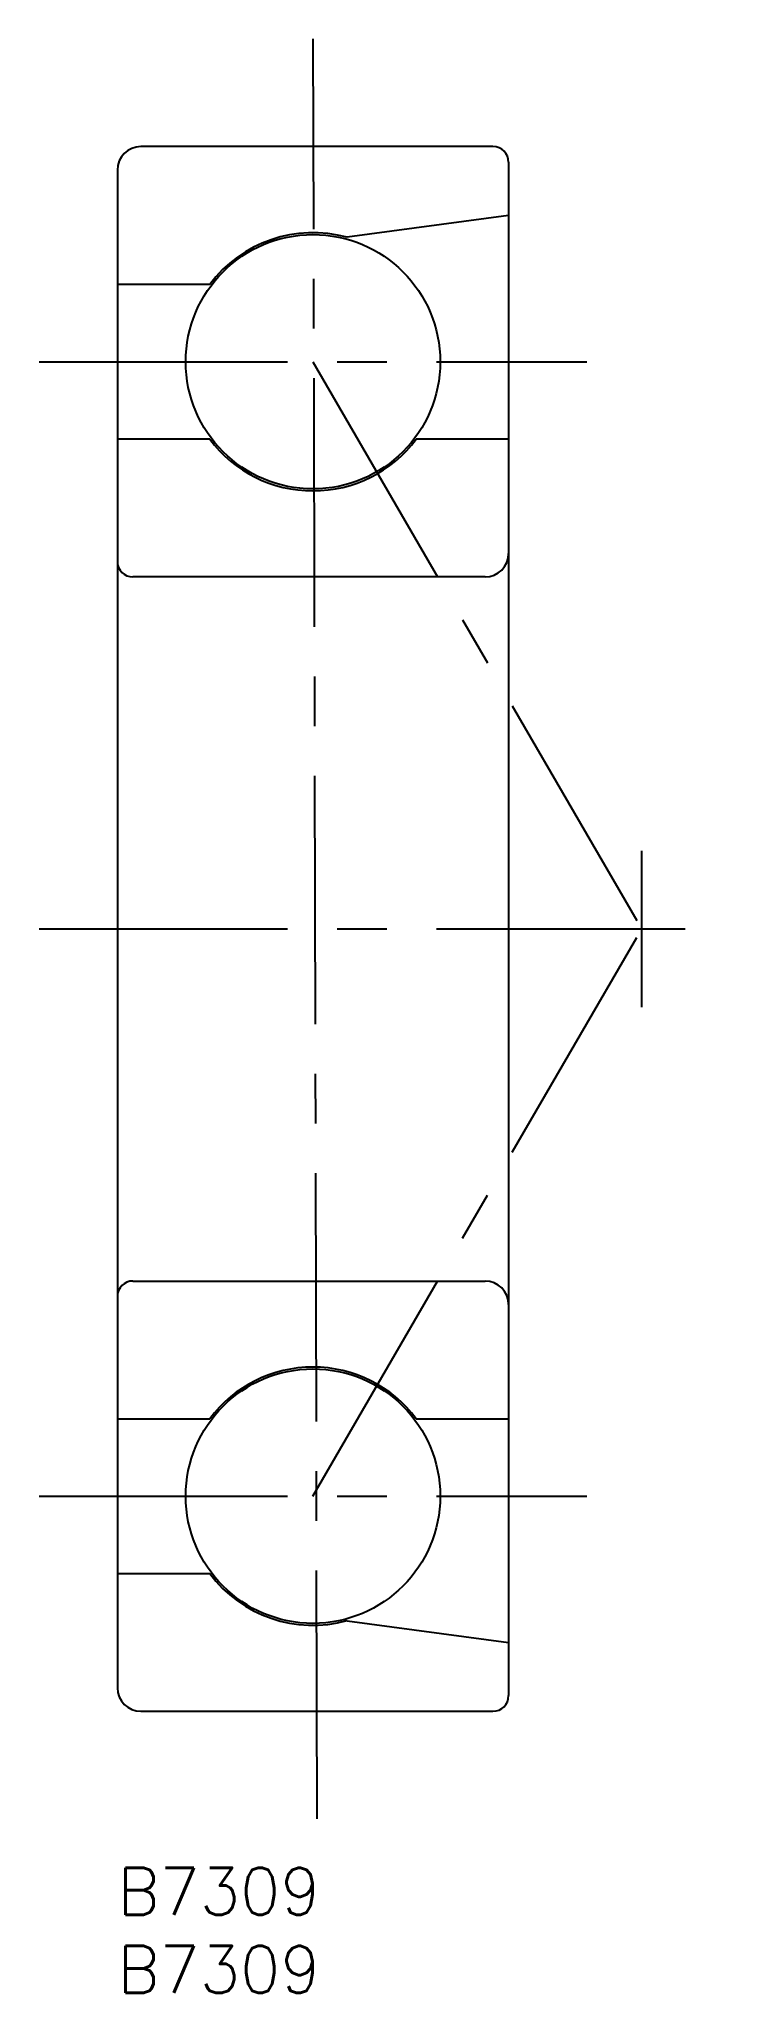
# Model space of a CAD drawing. Extents: x -5 to 38, y -8 to 117.
import ezdxf

# ---------------------------------------------------------------- set-up
doc = ezdxf.new("R2010")
doc.units = 0
doc.header["$LTSCALE"] = 0.5
doc.linetypes.add('CENTER', pattern=[50.8, 31.75, -6.35, 6.35, -6.35])
for name, color, linetype in [('MSM_CENTER', 1, 'CENTER'), ('MSM_CONTINUOUS', 7, 'CONTINUOUS'), ('MSM_PART_NUMBER', 7, 'CONTINUOUS')]:
    doc.layers.add(name, color=color, linetype=linetype)
doc.styles.get("Standard").update_dxf_attribs({"font": 'txt.shx', "height": 3, "bigfont": 'bigfont.shx'})

msp = doc.modelspace()

# ---------------------------------------------------------------- linework, layer by layer
at = {"layer": 'MSM_CENTER'}
for p, q in [((12.77, 3.12), (12.52, 116.88)), ((-5, 96.25), (30, 96.25)), ((12.5, 96.25), (33.5, 60)), ((33.5, 65), (33.5, 55)), ((-5, 60), (38.5, 60)), ((12.5, 23.75), (33.5, 60)), ((-5, 23.75), (30, 23.75))]:
    msp.add_line(p, q, dxfattribs=at)
at = {"layer": 'MSM_CONTINUOUS'}
for p, q in [((24, 110), (1.5, 110)), ((25, 109), (25, 11)), ((0, 108.5), (0, 11.5)), ((25, 105.6), (14.68, 104.21)), ((5.9, 101.2), (0, 101.2)), ((5.9, 91.3), (0, 91.3)), ((25, 91.3), (19.1, 91.3)), ((23.5, 82.5), (1, 82.5)), ((1, 37.5), (23.5, 37.5)), ((0, 28.7), (5.9, 28.7)), ((19.1, 28.7), (25, 28.7)), ((0, 18.8), (5.9, 18.8)), ((14.68, 15.79), (25, 14.4)), ((1.5, 10), (24, 10))]:
    msp.add_line(p, q, dxfattribs=at)
for centre in [(12.5, 96.25), (12.5, 23.75)]:
    msp.add_circle(centre, 8.13, dxfattribs=at)
for centre, radius, start, end in [((1.5, 108.5), 1.5, 90, 180), ((24, 109), 1, 0, 90), ((12.5, 96.25), 8.25, 74.7056, 143.1301), ((12.5, 96.25), 8.25, 216.8699, 323.1301), ((23.5, 84), 1.5, 270, 0), ((1, 83.5), 1, 180, 270), ((1, 36.5), 1, 90, 180), ((23.5, 36), 1.5, 0, 90), ((12.5, 23.75), 8.25, 36.8699, 143.1301), ((12.5, 23.75), 8.25, 216.8699, 285.2944), ((1.5, 11.5), 1.5, 180, 270), ((24, 11), 1, 270, 0)]:
    msp.add_arc(centre, radius, start, end, dxfattribs=at)

# ---------------------------------------------------------------- texts
at = {"layer": 'MSM_PART_NUMBER'}
for p in [(0, -3), (0, -8)]:
    msp.add_text('B7309', height=3, dxfattribs=at).set_placement(p)

doc.saveas('drawing.dxf')
